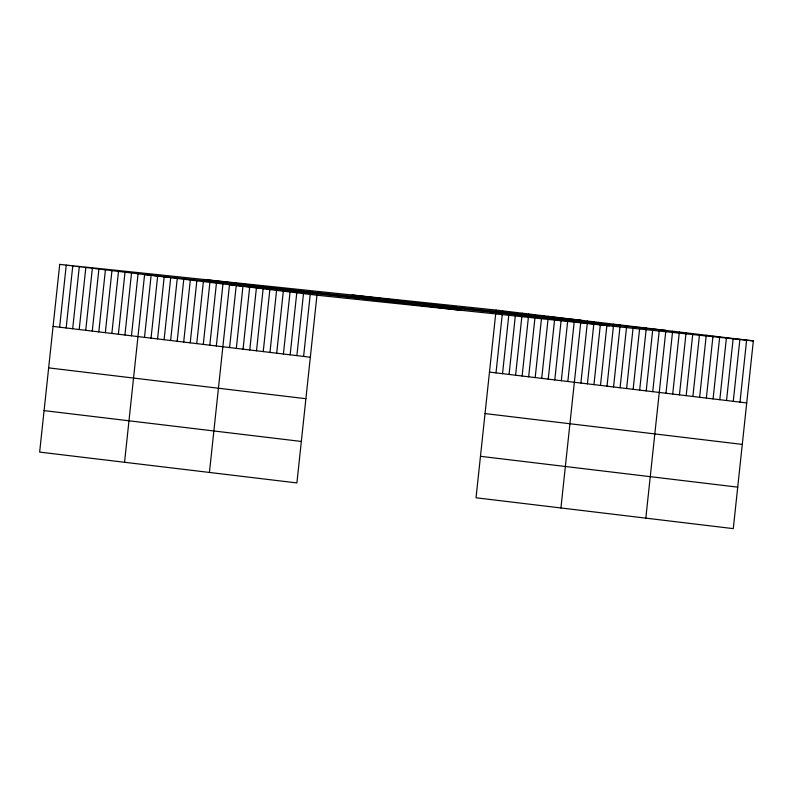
<?xml version="1.0" encoding="UTF-8"?>
<svg xmlns="http://www.w3.org/2000/svg" width="793" height="793" viewBox="0 0 793 793"><rect width="100%" height="100%" fill="white"/><g stroke="black" fill="none" stroke-linecap="round" stroke-linejoin="round"><path stroke-width="1.19" d="M59.713 264.376L39.65 452.099L296.899 482.927L316.962 295.214L59.713 264.376L496.101 310.073L753.35 340.901L733.287 528.624L476.038 497.786L496.101 310.073M59.614 327.182L66.245 265.159M66.146 327.965L72.768 265.942M72.678 328.748L79.3 266.726M79.201 329.531L85.832 267.509M85.733 330.314L92.365 268.292M92.266 331.097L98.897 269.075M98.798 331.88L105.419 269.858M105.32 332.663L111.952 270.641M111.853 333.447L118.484 271.424M118.385 334.23L125.016 272.197M124.917 335.013L131.539 272.98M131.45 335.796L138.071 273.763M124.541 462.269L144.604 274.547L580.991 320.243L560.929 507.966M144.504 337.362L151.136 275.33M151.037 338.145L157.668 276.113M157.569 338.928L164.191 276.896M164.092 339.711L170.723 277.679M170.624 340.494L177.255 278.462M177.156 341.277L183.788 279.245M183.689 342.051L190.32 280.028M190.221 342.834L196.842 280.811M196.743 343.617L203.375 281.594M203.276 344.4L209.907 282.377M209.808 345.183L216.439 283.16M216.34 345.966L222.962 283.944M209.431 472.45L229.494 284.727L665.882 330.423L645.819 518.146M229.593 347.562L236.225 285.53M236.324 348.365L242.955 286.342M243.054 349.168L249.676 287.145M249.775 349.981L256.407 287.948M256.506 350.784L263.137 288.761M263.236 351.586L269.868 289.564M269.967 352.399L276.588 290.367M276.688 353.202L283.319 291.18M283.418 354.005L290.05 291.983M290.149 354.818L296.78 292.786M296.879 355.621L303.501 293.598M303.6 356.434L310.232 294.401M496.002 372.879L502.633 310.856M502.534 373.662L509.165 311.629M509.066 374.445L515.688 312.412M515.589 375.228L522.22 313.195M522.121 376.011L528.753 313.978M528.653 376.794L535.285 314.762M535.186 377.577L541.807 315.545M541.718 378.36L548.34 316.328M548.241 379.143L554.872 317.111M554.773 379.926L561.404 317.894M561.305 380.709L567.937 318.677M567.838 381.483L574.459 319.46M580.892 383.049L587.524 321.026M587.425 383.832L594.056 321.809M593.957 384.615L600.579 322.592M600.489 385.398L607.111 323.375M607.012 386.181L613.643 324.159M613.544 386.964L620.176 324.942M620.076 387.747L626.708 325.725M626.609 388.53L633.23 326.508M633.131 389.313L639.763 327.291M639.664 390.097L646.295 328.074M646.196 390.88L652.827 328.857M652.728 391.663L659.36 329.64M665.981 393.249L672.613 331.226M672.712 394.062L679.343 332.029M679.442 394.864L686.074 332.842M686.173 395.667L692.795 333.645M692.894 396.48L699.525 334.448M699.624 397.283L706.256 335.261M706.355 398.086L712.986 336.063M713.085 398.899L719.707 336.866M719.806 399.702L726.438 337.679M726.537 400.515L733.168 338.482M733.267 401.317L739.899 339.295M739.998 402.12L746.619 340.098M316.962 295.214L753.35 340.901M352.092 294.986L609.341 325.824M203.722 279.453L460.971 310.291M489.469 372.095L746.719 402.933M53.081 326.399L310.331 357.237M485.038 413.569L742.288 444.407M48.651 367.883L305.9 398.71M480.469 456.312L737.718 487.15M44.081 410.615L301.33 441.453"/></g></svg>
